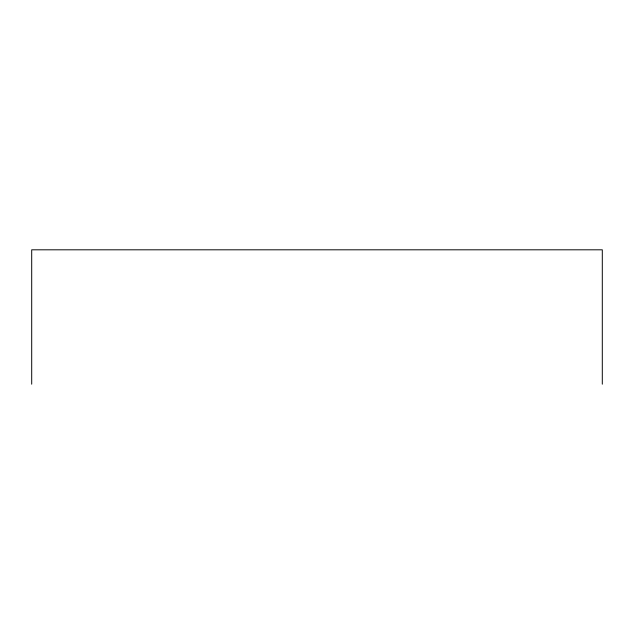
<?xml version="1.0" encoding="UTF-8"?>
<svg xmlns="http://www.w3.org/2000/svg" width="634" height="634" viewBox="0 0 634 634"><rect width="100%" height="100%" fill="white"/><g stroke="black" fill="none" stroke-linecap="round" stroke-linejoin="round"><path stroke-width="0.95" d="M602.3 384.188L602.3 249.812L31.7 249.812L31.7 384.188"/></g></svg>
